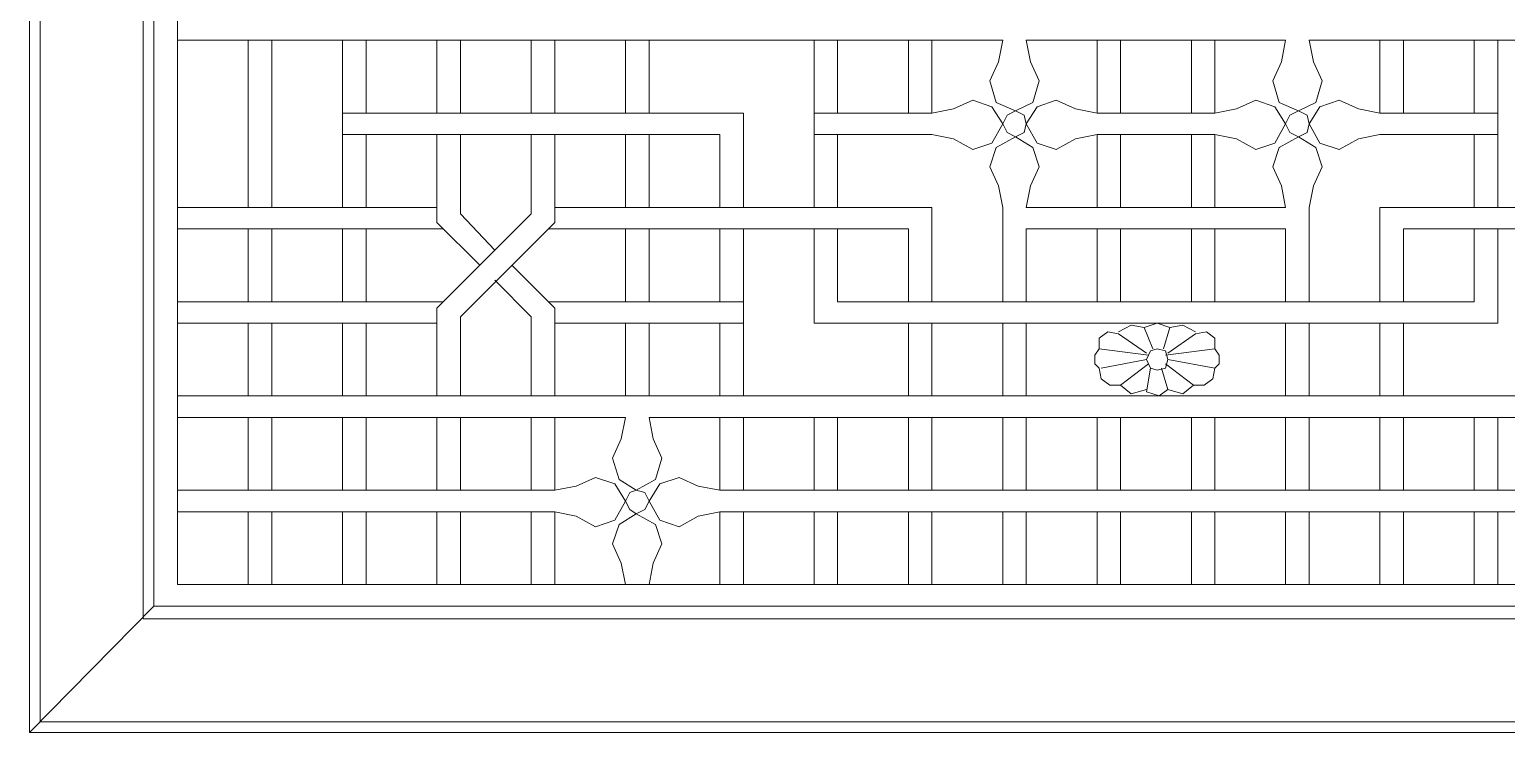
# Model space of a CAD drawing. Header units: centimetres. Extents: x -8.9 to 10.6, y -5 to 8.
# Drawn here: x -8.88 to 3.92, y -5.05 to 1.05 of the extents above; entities that cross this region are included whole.
import ezdxf

# ---------------------------------------------------------------- set-up
doc = ezdxf.new("R2010")
doc.units = ezdxf.units.CM
doc.header["$MEASUREMENT"] = 0
doc.layers.add('layer 1', color=7, linetype='Continuous')

msp = doc.modelspace()

# ---------------------------------------------------------------- linework, layer by layer
at = {"layer": 'layer 1', "color": 250, "lineweight": 0}
for points, knots in [([(-8.88393, 7.95902), (-8.88393, 7.95902), (-8.88393, -5.04727), (-8.88393, -5.04727), (-8.88393, -5.04727), (-8.88393, -5.04727), (10.64401, -5.04727), (10.64401, -5.04727), (10.64401, -5.04727), (10.64401, -5.04727), (10.64401, 7.95902), (10.64401, 7.95902), (10.64401, 7.95902), (10.64401, 7.95902), (-8.88393, 7.95902), (-8.88393, 7.95902)], [0, 0, 0, 0, 0.25, 0.25, 0.25, 0.25, 0.5, 0.5, 0.5, 0.5, 0.75, 0.75, 0.75, 0.75, 1, 1, 1, 1]), ([(-8.79105, 7.86614), (-8.79105, 7.86614), (-8.79105, -4.95439), (-8.79105, -4.95439), (-8.79105, -4.95439), (-8.79105, -4.95439), (10.55113, -4.95439), (10.55113, -4.95439), (10.55113, -4.95439), (10.55113, -4.95439), (10.55113, 7.86614), (10.55113, 7.86614), (10.55113, 7.86614), (10.55113, 7.86614), (-8.79105, 7.86614), (-8.79105, 7.86614)], [0, 0, 0, 0, 0.25, 0.25, 0.25, 0.25, 0.5, 0.5, 0.5, 0.5, 0.75, 0.75, 0.75, 0.75, 1, 1, 1, 1]), ([(-7.89926, 6.95573), (-7.89926, 6.95573), (-7.89926, -4.06236), (-7.89926, -4.06236), (-7.89926, -4.06236), (-7.89926, -4.06236), (9.65934, -4.06236), (9.65934, -4.06236), (9.65934, -4.06236), (9.65934, -4.06236), (9.65934, 6.95573), (9.65934, 6.95573), (9.65934, 6.95573), (9.65934, 6.95573), (-7.89926, 6.95573), (-7.89926, 6.95573)], [0, 0, 0, 0, 0.25, 0.25, 0.25, 0.25, 0.5, 0.5, 0.5, 0.5, 0.75, 0.75, 0.75, 0.75, 1, 1, 1, 1]), ([(-7.80638, 6.86285), (-7.80638, 6.86285), (-7.80638, -3.95109), (-7.80638, -3.95109), (-7.80638, -3.95109), (-7.80638, -3.95109), (9.56622, -3.95109), (9.56622, -3.95109), (9.56622, -3.95109), (9.56622, -3.95109), (9.56622, 6.86285), (9.56622, 6.86285), (9.56622, 6.86285), (9.56622, 6.86285), (-7.80638, 6.86285), (-7.80638, 6.86285)], [0, 0, 0, 0, 0.25, 0.25, 0.25, 0.25, 0.5, 0.5, 0.5, 0.5, 0.75, 0.75, 0.75, 0.75, 1, 1, 1, 1]), ([(-7.60199, 6.67709), (-7.60199, 6.67709), (-7.60199, -3.76509), (-7.60199, -3.76509), (-7.60199, -3.76509), (-7.60199, -3.76509), (9.36184, -3.76509), (9.36184, -3.76509), (9.36184, -3.76509), (9.36184, -3.76509), (9.36184, 6.67709), (9.36184, 6.67709), (9.36184, 6.67709), (9.36184, 6.67709), (-7.60199, 6.67709), (-7.60199, 6.67709)], [0, 0, 0, 0, 0.25, 0.25, 0.25, 0.25, 0.5, 0.5, 0.5, 0.5, 0.75, 0.75, 0.75, 0.75, 1, 1, 1, 1]), ([(-0.48558, 0.76835), (-0.48558, 0.76835), (-0.56007, 0.60122), (-0.56007, 0.60122), (-0.56007, 0.60122), (-0.56007, 0.60122), (-0.5042, 0.41546), (-0.5042, 0.41546), (-0.5042, 0.41546), (-0.5042, 0.41546), (-0.33707, 0.3412), (-0.33707, 0.3412)], [0, 0, 0, 0, 0.33333333, 0.33333333, 0.33333333, 0.33333333, 0.66666667, 0.66666667, 0.66666667, 0.66666667, 1, 1, 1, 1]), ([(-0.33707, 0.3412), (-0.33707, 0.3412), (-0.18831, 0.41546), (-0.18831, 0.41546), (-0.18831, 0.41546), (-0.18831, 0.41546), (-0.13268, 0.60122), (-0.13268, 0.60122), (-0.13268, 0.60122), (-0.13268, 0.60122), (-0.20694, 0.76835), (-0.20694, 0.76835)], [0, 0, 0, 0, 0.33333333, 0.33333333, 0.33333333, 0.33333333, 0.66666667, 0.66666667, 0.66666667, 0.66666667, 1, 1, 1, 1]), ([(1.96702, 0.76835), (1.96702, 0.76835), (1.89253, 0.60122), (1.89253, 0.60122), (1.89253, 0.60122), (1.89253, 0.60122), (1.9484, 0.41546), (1.9484, 0.41546), (1.9484, 0.41546), (1.9484, 0.41546), (2.11554, 0.3412), (2.11554, 0.3412)], [0, 0, 0, 0, 0.33333333, 0.33333333, 0.33333333, 0.33333333, 0.66666667, 0.66666667, 0.66666667, 0.66666667, 1, 1, 1, 1]), ([(2.11554, 0.3412), (2.11554, 0.3412), (2.26429, 0.41546), (2.26429, 0.41546), (2.26429, 0.41546), (2.26429, 0.41546), (2.31992, 0.60122), (2.31992, 0.60122), (2.31992, 0.60122), (2.31992, 0.60122), (2.24566, 0.76835), (2.24566, 0.76835)], [0, 0, 0, 0, 0.33333333, 0.33333333, 0.33333333, 0.33333333, 0.66666667, 0.66666667, 0.66666667, 0.66666667, 1, 1, 1, 1]), ([(-0.44857, 0.2297), (-0.44857, 0.2297), (-0.54145, 0.37821), (-0.54145, 0.37821), (-0.54145, 0.37821), (-0.54145, 0.37821), (-0.70859, 0.43408), (-0.70859, 0.43408), (-0.70859, 0.43408), (-0.70859, 0.43408), (-0.87596, 0.35958), (-0.87596, 0.35958)], [0, 0, 0, 0, 0.33333333, 0.33333333, 0.33333333, 0.33333333, 0.66666667, 0.66666667, 0.66666667, 0.66666667, 1, 1, 1, 1]), ([(0.1832, 0.35958), (0.1832, 0.35958), (0.01607, 0.43408), (0.01607, 0.43408), (0.01607, 0.43408), (0.01607, 0.43408), (-0.15131, 0.37821), (-0.15131, 0.37821), (-0.15131, 0.37821), (-0.15131, 0.37821), (-0.24419, 0.2297), (-0.24419, 0.2297)], [0, 0, 0, 0, 0.33333333, 0.33333333, 0.33333333, 0.33333333, 0.66666667, 0.66666667, 0.66666667, 0.66666667, 1, 1, 1, 1]), ([(1.57664, 0.09957), (1.57664, 0.09957), (1.74402, 0.00669), (1.74402, 0.00669), (1.74402, 0.00669), (1.74402, 0.00669), (1.91115, 0.06232), (1.91115, 0.06232), (1.91115, 0.06232), (1.91115, 0.06232), (2.00403, 0.2297), (2.00403, 0.2297), (2.00403, 0.2297), (2.00403, 0.2297), (1.91115, 0.37821), (1.91115, 0.37821), (1.91115, 0.37821), (1.91115, 0.37821), (1.74402, 0.43408), (1.74402, 0.43408), (1.74402, 0.43408), (1.74402, 0.43408), (1.57664, 0.35958), (1.57664, 0.35958)], [0, 0, 0, 0, 0.16666667, 0.16666667, 0.16666667, 0.16666667, 0.33333333, 0.33333333, 0.33333333, 0.33333333, 0.5, 0.5, 0.5, 0.5, 0.66666667, 0.66666667, 0.66666667, 0.66666667, 0.83333333, 0.83333333, 0.83333333, 0.83333333, 1, 1, 1, 1]), ([(2.82157, 0.32258), (2.82157, 0.32258), (2.63581, 0.35958), (2.63581, 0.35958), (2.63581, 0.35958), (2.63581, 0.35958), (2.46867, 0.43408), (2.46867, 0.43408), (2.46867, 0.43408), (2.46867, 0.43408), (2.3013, 0.37821), (2.3013, 0.37821), (2.3013, 0.37821), (2.3013, 0.37821), (2.20842, 0.2297), (2.20842, 0.2297)], [0, 0, 0, 0, 0.25, 0.25, 0.25, 0.25, 0.5, 0.5, 0.5, 0.5, 0.75, 0.75, 0.75, 0.75, 1, 1, 1, 1]), ([(-0.24419, 0.2297), (-0.24419, 0.2297), (-0.26281, 0.30395), (-0.26281, 0.30395), (-0.26281, 0.30395), (-0.26281, 0.30395), (-0.33707, 0.3412), (-0.33707, 0.3412), (-0.33707, 0.3412), (-0.33707, 0.3412), (-0.41132, 0.30395), (-0.41132, 0.30395), (-0.41132, 0.30395), (-0.41132, 0.30395), (-0.44857, 0.2297), (-0.44857, 0.2297), (-0.44857, 0.2297), (-0.44857, 0.2297), (-0.41132, 0.1552), (-0.41132, 0.1552), (-0.41132, 0.1552), (-0.41132, 0.1552), (-0.33707, 0.11819), (-0.33707, 0.11819), (-0.33707, 0.11819), (-0.33707, 0.11819), (-0.26281, 0.1552), (-0.26281, 0.1552), (-0.26281, 0.1552), (-0.26281, 0.1552), (-0.24419, 0.2297), (-0.24419, 0.2297)], [0, 0, 0, 0, 0.125, 0.125, 0.125, 0.125, 0.25, 0.25, 0.25, 0.25, 0.375, 0.375, 0.375, 0.375, 0.5, 0.5, 0.5, 0.5, 0.625, 0.625, 0.625, 0.625, 0.75, 0.75, 0.75, 0.75, 0.875, 0.875, 0.875, 0.875, 1, 1, 1, 1]), ([(2.20842, 0.2297), (2.20842, 0.2297), (2.18979, 0.30395), (2.18979, 0.30395), (2.18979, 0.30395), (2.18979, 0.30395), (2.11554, 0.3412), (2.11554, 0.3412), (2.11554, 0.3412), (2.11554, 0.3412), (2.04128, 0.30395), (2.04128, 0.30395), (2.04128, 0.30395), (2.04128, 0.30395), (2.00403, 0.2297), (2.00403, 0.2297), (2.00403, 0.2297), (2.00403, 0.2297), (2.04128, 0.1552), (2.04128, 0.1552), (2.04128, 0.1552), (2.04128, 0.1552), (2.11554, 0.11819), (2.11554, 0.11819), (2.11554, 0.11819), (2.11554, 0.11819), (2.18979, 0.1552), (2.18979, 0.1552), (2.18979, 0.1552), (2.18979, 0.1552), (2.20842, 0.2297), (2.20842, 0.2297)], [0, 0, 0, 0, 0.125, 0.125, 0.125, 0.125, 0.25, 0.25, 0.25, 0.25, 0.375, 0.375, 0.375, 0.375, 0.5, 0.5, 0.5, 0.5, 0.625, 0.625, 0.625, 0.625, 0.75, 0.75, 0.75, 0.75, 0.875, 0.875, 0.875, 0.875, 1, 1, 1, 1]), ([(-0.87596, 0.09957), (-0.87596, 0.09957), (-0.70859, 0.00669), (-0.70859, 0.00669), (-0.70859, 0.00669), (-0.70859, 0.00669), (-0.54145, 0.06232), (-0.54145, 0.06232), (-0.54145, 0.06232), (-0.54145, 0.06232), (-0.44857, 0.2297), (-0.44857, 0.2297)], [0, 0, 0, 0, 0.33333333, 0.33333333, 0.33333333, 0.33333333, 0.66666667, 0.66666667, 0.66666667, 0.66666667, 1, 1, 1, 1]), ([(-0.24419, 0.2297), (-0.24419, 0.2297), (-0.15131, 0.06232), (-0.15131, 0.06232), (-0.15131, 0.06232), (-0.15131, 0.06232), (0.01607, 0.00669), (0.01607, 0.00669), (0.01607, 0.00669), (0.01607, 0.00669), (0.1832, 0.09957), (0.1832, 0.09957)], [0, 0, 0, 0, 0.33333333, 0.33333333, 0.33333333, 0.33333333, 0.66666667, 0.66666667, 0.66666667, 0.66666667, 1, 1, 1, 1]), ([(2.20842, 0.2297), (2.20842, 0.2297), (2.3013, 0.06232), (2.3013, 0.06232), (2.3013, 0.06232), (2.3013, 0.06232), (2.46867, 0.00669), (2.46867, 0.00669), (2.46867, 0.00669), (2.46867, 0.00669), (2.63581, 0.09957), (2.63581, 0.09957)], [0, 0, 0, 0, 0.33333333, 0.33333333, 0.33333333, 0.33333333, 0.66666667, 0.66666667, 0.66666667, 0.66666667, 1, 1, 1, 1]), ([(-0.33707, 0.11819), (-0.33707, 0.11819), (-0.5042, 0.02531), (-0.5042, 0.02531), (-0.5042, 0.02531), (-0.5042, 0.02531), (-0.56007, -0.14206), (-0.56007, -0.14206), (-0.56007, -0.14206), (-0.56007, -0.14206), (-0.48558, -0.3092), (-0.48558, -0.3092)], [0, 0, 0, 0, 0.33333333, 0.33333333, 0.33333333, 0.33333333, 0.66666667, 0.66666667, 0.66666667, 0.66666667, 1, 1, 1, 1]), ([(-0.20694, -0.3092), (-0.20694, -0.3092), (-0.13268, -0.14206), (-0.13268, -0.14206), (-0.13268, -0.14206), (-0.13268, -0.14206), (-0.18831, 0.02531), (-0.18831, 0.02531), (-0.18831, 0.02531), (-0.18831, 0.02531), (-0.33707, 0.11819), (-0.33707, 0.11819)], [0, 0, 0, 0, 0.33333333, 0.33333333, 0.33333333, 0.33333333, 0.66666667, 0.66666667, 0.66666667, 0.66666667, 1, 1, 1, 1]), ([(2.11554, 0.11819), (2.11554, 0.11819), (1.9484, 0.02531), (1.9484, 0.02531), (1.9484, 0.02531), (1.9484, 0.02531), (1.89253, -0.14206), (1.89253, -0.14206), (1.89253, -0.14206), (1.89253, -0.14206), (1.96702, -0.3092), (1.96702, -0.3092)], [0, 0, 0, 0, 0.33333333, 0.33333333, 0.33333333, 0.33333333, 0.66666667, 0.66666667, 0.66666667, 0.66666667, 1, 1, 1, 1]), ([(2.24566, -0.3092), (2.24566, -0.3092), (2.31992, -0.14206), (2.31992, -0.14206), (2.31992, -0.14206), (2.31992, -0.14206), (2.26429, 0.02531), (2.26429, 0.02531), (2.26429, 0.02531), (2.26429, 0.02531), (2.11554, 0.11819), (2.11554, 0.11819)], [0, 0, 0, 0, 0.33333333, 0.33333333, 0.33333333, 0.33333333, 0.66666667, 0.66666667, 0.66666667, 0.66666667, 1, 1, 1, 1]), ([(0.77773, -1.5355), (0.77773, -1.5355), (0.66623, -1.51688), (0.66623, -1.51688), (0.66623, -1.51688), (0.66623, -1.51688), (0.55472, -1.57275), (0.55472, -1.57275)], [0, 0, 0, 0, 0.5, 0.5, 0.5, 0.5, 1, 1, 1, 1]), ([(1.00074, -1.5355), (1.00074, -1.5355), (0.88924, -1.49825), (0.88924, -1.49825), (0.88924, -1.49825), (0.88924, -1.49825), (0.77773, -1.5355), (0.77773, -1.5355)], [0, 0, 0, 0, 0.5, 0.5, 0.5, 0.5, 1, 1, 1, 1]), ([(1.22375, -1.57275), (1.22375, -1.57275), (1.11224, -1.51688), (1.11224, -1.51688), (1.11224, -1.51688), (1.11224, -1.51688), (1.00074, -1.5355), (1.00074, -1.5355)], [0, 0, 0, 0, 0.5, 0.5, 0.5, 0.5, 1, 1, 1, 1]), ([(0.55472, -1.59137), (0.55472, -1.59137), (0.46184, -1.57275), (0.46184, -1.57275), (0.46184, -1.57275), (0.46184, -1.57275), (0.38759, -1.62838), (0.38759, -1.62838), (0.38759, -1.62838), (0.38759, -1.62838), (0.38759, -1.72126), (0.38759, -1.72126)], [0, 0, 0, 0, 0.33333333, 0.33333333, 0.33333333, 0.33333333, 0.66666667, 0.66666667, 0.66666667, 0.66666667, 1, 1, 1, 1]), ([(1.39088, -1.72126), (1.39088, -1.72126), (1.39088, -1.62838), (1.39088, -1.62838), (1.39088, -1.62838), (1.39088, -1.62838), (1.31663, -1.57275), (1.31663, -1.57275), (1.31663, -1.57275), (1.31663, -1.57275), (1.22375, -1.59137), (1.22375, -1.59137)], [0, 0, 0, 0, 0.33333333, 0.33333333, 0.33333333, 0.33333333, 0.66666667, 0.66666667, 0.66666667, 0.66666667, 1, 1, 1, 1]), ([(0.38759, -1.72126), (0.38759, -1.72126), (0.35034, -1.77713), (0.35034, -1.77713), (0.35034, -1.77713), (0.35034, -1.77713), (0.35034, -1.85139), (0.35034, -1.85139), (0.35034, -1.85139), (0.35034, -1.85139), (0.38759, -1.88863), (0.38759, -1.88863)], [0, 0, 0, 0, 0.33333333, 0.33333333, 0.33333333, 0.33333333, 0.66666667, 0.66666667, 0.66666667, 0.66666667, 1, 1, 1, 1]), ([(0.98212, -1.81414), (0.98212, -1.81414), (0.96349, -1.73988), (0.96349, -1.73988), (0.96349, -1.73988), (0.96349, -1.73988), (0.88924, -1.72126), (0.88924, -1.72126), (0.88924, -1.72126), (0.88924, -1.72126), (0.8336, -1.73988), (0.8336, -1.73988), (0.8336, -1.73988), (0.8336, -1.73988), (0.79636, -1.81414), (0.79636, -1.81414), (0.79636, -1.81414), (0.79636, -1.81414), (0.8336, -1.88863), (0.8336, -1.88863), (0.8336, -1.88863), (0.8336, -1.88863), (0.88924, -1.90702), (0.88924, -1.90702), (0.88924, -1.90702), (0.88924, -1.90702), (0.96349, -1.88863), (0.96349, -1.88863), (0.96349, -1.88863), (0.96349, -1.88863), (0.98212, -1.81414), (0.98212, -1.81414)], [0, 0, 0, 0, 0.125, 0.125, 0.125, 0.125, 0.25, 0.25, 0.25, 0.25, 0.375, 0.375, 0.375, 0.375, 0.5, 0.5, 0.5, 0.5, 0.625, 0.625, 0.625, 0.625, 0.75, 0.75, 0.75, 0.75, 0.875, 0.875, 0.875, 0.875, 1, 1, 1, 1]), ([(1.39088, -1.88863), (1.39088, -1.88863), (1.42813, -1.85139), (1.42813, -1.85139), (1.42813, -1.85139), (1.42813, -1.85139), (1.42813, -1.77713), (1.42813, -1.77713), (1.42813, -1.77713), (1.42813, -1.77713), (1.39088, -1.72126), (1.39088, -1.72126)], [0, 0, 0, 0, 0.33333333, 0.33333333, 0.33333333, 0.33333333, 0.66666667, 0.66666667, 0.66666667, 0.66666667, 1, 1, 1, 1]), ([(0.38759, -1.88863), (0.38759, -1.88863), (0.40621, -1.98151), (0.40621, -1.98151), (0.40621, -1.98151), (0.40621, -1.98151), (0.48047, -2.03715), (0.48047, -2.03715), (0.48047, -2.03715), (0.48047, -2.03715), (0.57335, -2.03715), (0.57335, -2.03715)], [0, 0, 0, 0, 0.33333333, 0.33333333, 0.33333333, 0.33333333, 0.66666667, 0.66666667, 0.66666667, 0.66666667, 1, 1, 1, 1]), ([(1.20512, -2.03715), (1.20512, -2.03715), (1.298, -2.03715), (1.298, -2.03715), (1.298, -2.03715), (1.298, -2.03715), (1.37226, -1.98151), (1.37226, -1.98151), (1.37226, -1.98151), (1.37226, -1.98151), (1.39088, -1.88863), (1.39088, -1.88863)], [0, 0, 0, 0, 0.33333333, 0.33333333, 0.33333333, 0.33333333, 0.66666667, 0.66666667, 0.66666667, 0.66666667, 1, 1, 1, 1]), ([(0.57335, -2.03715), (0.57335, -2.03715), (0.66623, -2.1114), (0.66623, -2.1114), (0.66623, -2.1114), (0.66623, -2.1114), (0.79636, -2.07439), (0.79636, -2.07439)], [0, 0, 0, 0, 0.5, 0.5, 0.5, 0.5, 1, 1, 1, 1]), ([(0.98212, -2.07439), (0.98212, -2.07439), (1.11224, -2.1114), (1.11224, -2.1114), (1.11224, -2.1114), (1.11224, -2.1114), (1.20512, -2.03715), (1.20512, -2.03715)], [0, 0, 0, 0, 0.5, 0.5, 0.5, 0.5, 1, 1, 1, 1]), ([(0.79636, -2.09302), (0.79636, -2.09302), (0.90786, -2.13003), (0.90786, -2.13003), (0.90786, -2.13003), (0.90786, -2.13003), (0.98212, -2.07439), (0.98212, -2.07439)], [0, 0, 0, 0, 0.5, 0.5, 0.5, 0.5, 1, 1, 1, 1]), ([(-3.75571, -2.50178), (-3.75571, -2.50178), (-3.83021, -2.66892), (-3.83021, -2.66892), (-3.83021, -2.66892), (-3.83021, -2.66892), (-3.77434, -2.85468), (-3.77434, -2.85468), (-3.77434, -2.85468), (-3.77434, -2.85468), (-3.62583, -2.94756), (-3.62583, -2.94756)], [0, 0, 0, 0, 0.33333333, 0.33333333, 0.33333333, 0.33333333, 0.66666667, 0.66666667, 0.66666667, 0.66666667, 1, 1, 1, 1]), ([(-3.62583, -2.94756), (-3.62583, -2.94756), (-3.45845, -2.85468), (-3.45845, -2.85468), (-3.45845, -2.85468), (-3.45845, -2.85468), (-3.40282, -2.66892), (-3.40282, -2.66892), (-3.40282, -2.66892), (-3.40282, -2.66892), (-3.47708, -2.50178), (-3.47708, -2.50178)], [0, 0, 0, 0, 0.33333333, 0.33333333, 0.33333333, 0.33333333, 0.66666667, 0.66666667, 0.66666667, 0.66666667, 1, 1, 1, 1]), ([(-3.71871, -3.04044), (-3.71871, -3.04044), (-3.81159, -2.89193), (-3.81159, -2.89193), (-3.81159, -2.89193), (-3.81159, -2.89193), (-3.97872, -2.83606), (-3.97872, -2.83606), (-3.97872, -2.83606), (-3.97872, -2.83606), (-4.1461, -2.91055), (-4.1461, -2.91055)], [0, 0, 0, 0, 0.33333333, 0.33333333, 0.33333333, 0.33333333, 0.66666667, 0.66666667, 0.66666667, 0.66666667, 1, 1, 1, 1]), ([(-2.90117, -2.94756), (-2.90117, -2.94756), (-3.08693, -2.91055), (-3.08693, -2.91055), (-3.08693, -2.91055), (-3.08693, -2.91055), (-3.25407, -2.83606), (-3.25407, -2.83606), (-3.25407, -2.83606), (-3.25407, -2.83606), (-3.42144, -2.89193), (-3.42144, -2.89193), (-3.42144, -2.89193), (-3.42144, -2.89193), (-3.51432, -3.04044), (-3.51432, -3.04044)], [0, 0, 0, 0, 0.25, 0.25, 0.25, 0.25, 0.5, 0.5, 0.5, 0.5, 0.75, 0.75, 0.75, 0.75, 1, 1, 1, 1]), ([(-4.33186, -3.13332), (-4.33186, -3.13332), (-4.1461, -3.17057), (-4.1461, -3.17057), (-4.1461, -3.17057), (-4.1461, -3.17057), (-3.97872, -3.26345), (-3.97872, -3.26345), (-3.97872, -3.26345), (-3.97872, -3.26345), (-3.81159, -3.20782), (-3.81159, -3.20782), (-3.81159, -3.20782), (-3.81159, -3.20782), (-3.71871, -3.04044), (-3.71871, -3.04044)], [0, 0, 0, 0, 0.25, 0.25, 0.25, 0.25, 0.5, 0.5, 0.5, 0.5, 0.75, 0.75, 0.75, 0.75, 1, 1, 1, 1]), ([(-3.51432, -3.04044), (-3.51432, -3.04044), (-3.55133, -2.96618), (-3.55133, -2.96618), (-3.55133, -2.96618), (-3.55133, -2.96618), (-3.62583, -2.94756), (-3.62583, -2.94756), (-3.62583, -2.94756), (-3.62583, -2.94756), (-3.68146, -2.96618), (-3.68146, -2.96618), (-3.68146, -2.96618), (-3.68146, -2.96618), (-3.71871, -3.04044), (-3.71871, -3.04044), (-3.71871, -3.04044), (-3.71871, -3.04044), (-3.68146, -3.11494), (-3.68146, -3.11494), (-3.68146, -3.11494), (-3.68146, -3.11494), (-3.62583, -3.15194), (-3.62583, -3.15194), (-3.62583, -3.15194), (-3.62583, -3.15194), (-3.55133, -3.11494), (-3.55133, -3.11494), (-3.55133, -3.11494), (-3.55133, -3.11494), (-3.51432, -3.04044), (-3.51432, -3.04044)], [0, 0, 0, 0, 0.125, 0.125, 0.125, 0.125, 0.25, 0.25, 0.25, 0.25, 0.375, 0.375, 0.375, 0.375, 0.5, 0.5, 0.5, 0.5, 0.625, 0.625, 0.625, 0.625, 0.75, 0.75, 0.75, 0.75, 0.875, 0.875, 0.875, 0.875, 1, 1, 1, 1]), ([(-3.51432, -3.04044), (-3.51432, -3.04044), (-3.42144, -3.20782), (-3.42144, -3.20782), (-3.42144, -3.20782), (-3.42144, -3.20782), (-3.25407, -3.26345), (-3.25407, -3.26345), (-3.25407, -3.26345), (-3.25407, -3.26345), (-3.08693, -3.17057), (-3.08693, -3.17057)], [0, 0, 0, 0, 0.33333333, 0.33333333, 0.33333333, 0.33333333, 0.66666667, 0.66666667, 0.66666667, 0.66666667, 1, 1, 1, 1]), ([(-3.62583, -3.15194), (-3.62583, -3.15194), (-3.77434, -3.24482), (-3.77434, -3.24482), (-3.77434, -3.24482), (-3.77434, -3.24482), (-3.83021, -3.4122), (-3.83021, -3.4122), (-3.83021, -3.4122), (-3.83021, -3.4122), (-3.75571, -3.57933), (-3.75571, -3.57933)], [0, 0, 0, 0, 0.33333333, 0.33333333, 0.33333333, 0.33333333, 0.66666667, 0.66666667, 0.66666667, 0.66666667, 1, 1, 1, 1]), ([(-3.51432, -3.76509), (-3.51432, -3.76509), (-3.47708, -3.57933), (-3.47708, -3.57933), (-3.47708, -3.57933), (-3.47708, -3.57933), (-3.40282, -3.4122), (-3.40282, -3.4122), (-3.40282, -3.4122), (-3.40282, -3.4122), (-3.45845, -3.24482), (-3.45845, -3.24482), (-3.45845, -3.24482), (-3.45845, -3.24482), (-3.62583, -3.15194), (-3.62583, -3.15194)], [0, 0, 0, 0, 0.25, 0.25, 0.25, 0.25, 0.5, 0.5, 0.5, 0.5, 0.75, 0.75, 0.75, 0.75, 1, 1, 1, 1])]:
    msp.add_open_spline(points, degree=3, knots=knots, dxfattribs=at)
for points in [[(-0.44857, 0.95435), (-0.44857, 0.95435), (-7.60199, 0.95435), (-7.60199, 0.95435)], [(-6.98884, 0.95435), (-6.98884, 0.95435), (-6.98884, -0.49496), (-6.98884, -0.49496)], [(-6.78446, 0.95435), (-6.78446, 0.95435), (-6.78446, -0.49496), (-6.78446, -0.49496)], [(-6.17131, 0.95435), (-6.17131, 0.95435), (-6.17131, -0.49496), (-6.17131, -0.49496)], [(-5.96693, 0.95435), (-5.96693, 0.95435), (-5.96693, 0.32258), (-5.96693, 0.32258)], [(-5.35377, 0.95435), (-5.35377, 0.95435), (-5.35377, 0.32258), (-5.35377, 0.32258)], [(-5.14939, 0.95435), (-5.14939, 0.95435), (-5.14939, 0.32258), (-5.14939, 0.32258)], [(-4.53624, 0.95435), (-4.53624, 0.95435), (-4.53624, 0.32258), (-4.53624, 0.32258)], [(-4.33186, 0.95435), (-4.33186, 0.95435), (-4.33186, 0.32258), (-4.33186, 0.32258)], [(-3.71871, 0.95435), (-3.71871, 0.95435), (-3.71871, 0.32258), (-3.71871, 0.32258)], [(-3.51432, 0.95435), (-3.51432, 0.95435), (-3.51432, 0.32258), (-3.51432, 0.32258)], [(-2.08364, -0.49496), (-2.08364, -0.49496), (-2.08364, 0.95435), (-2.08364, 0.95435)], [(-1.87925, 0.32258), (-1.87925, 0.32258), (-1.87925, 0.95435), (-1.87925, 0.95435)], [(-1.2661, 0.32258), (-1.2661, 0.32258), (-1.2661, 0.95435), (-1.2661, 0.95435)], [(-1.06172, 0.32258), (-1.06172, 0.32258), (-1.06172, 0.95435), (-1.06172, 0.95435)], [(-0.48558, 0.76835), (-0.48558, 0.76835), (-0.44857, 0.95435), (-0.44857, 0.95435)], [(2.00403, 0.95435), (2.00403, 0.95435), (-0.24419, 0.95435), (-0.24419, 0.95435)], [(-0.24419, 0.95435), (-0.24419, 0.95435), (-0.20694, 0.76835), (-0.20694, 0.76835)], [(0.36896, 0.32258), (0.36896, 0.32258), (0.36896, 0.95435), (0.36896, 0.95435)], [(0.57335, 0.32258), (0.57335, 0.32258), (0.57335, 0.95435), (0.57335, 0.95435)], [(1.1865, 0.32258), (1.1865, 0.32258), (1.1865, 0.95435), (1.1865, 0.95435)], [(1.39088, 0.32258), (1.39088, 0.32258), (1.39088, 0.95435), (1.39088, 0.95435)], [(1.96702, 0.76835), (1.96702, 0.76835), (2.00403, 0.95435), (2.00403, 0.95435)], [(2.20842, 0.95435), (2.20842, 0.95435), (2.24566, 0.76835), (2.24566, 0.76835)], [(9.36184, 0.95435), (9.36184, 0.95435), (2.20842, 0.95435), (2.20842, 0.95435)], [(2.82157, 0.32258), (2.82157, 0.32258), (2.82157, 0.95435), (2.82157, 0.95435)], [(3.02595, 0.32258), (3.02595, 0.32258), (3.02595, 0.95435), (3.02595, 0.95435)], [(3.6391, 0.32258), (3.6391, 0.32258), (3.6391, 0.95435), (3.6391, 0.95435)], [(3.84348, -0.49496), (3.84348, -0.49496), (3.84348, 0.95435), (3.84348, 0.95435)], [(-2.69679, 0.32258), (-2.69679, 0.32258), (-6.17131, 0.32258), (-6.17131, 0.32258)], [(-2.69679, 0.32258), (-2.69679, 0.32258), (-2.69679, -0.49496), (-2.69679, -0.49496)], [(-1.06172, 0.32258), (-1.06172, 0.32258), (-2.08364, 0.32258), (-2.08364, 0.32258)], [(-1.06172, 0.32258), (-1.06172, 0.32258), (-0.87596, 0.35958), (-0.87596, 0.35958)], [(0.1832, 0.35958), (0.1832, 0.35958), (0.36896, 0.32258), (0.36896, 0.32258)], [(1.39088, 0.32258), (1.39088, 0.32258), (0.36896, 0.32258), (0.36896, 0.32258)], [(1.39088, 0.32258), (1.39088, 0.32258), (1.57664, 0.35958), (1.57664, 0.35958)], [(2.82157, 0.32258), (2.82157, 0.32258), (3.84348, 0.32258), (3.84348, 0.32258)], [(-2.90117, 0.13682), (-2.90117, 0.13682), (-6.17131, 0.13682), (-6.17131, 0.13682)], [(-5.96693, 0.13682), (-5.96693, 0.13682), (-5.96693, -0.49496), (-5.96693, -0.49496)], [(-5.35377, 0.13682), (-5.35377, 0.13682), (-5.35377, -0.62509), (-5.35377, -0.62509)], [(-5.14939, 0.13682), (-5.14939, 0.13682), (-5.14939, -0.55083), (-5.14939, -0.55083)], [(-4.53624, 0.13682), (-4.53624, 0.13682), (-4.53624, -0.55083), (-4.53624, -0.55083)], [(-4.33186, 0.13682), (-4.33186, 0.13682), (-4.33186, -0.62509), (-4.33186, -0.62509)], [(-3.71871, 0.13682), (-3.71871, 0.13682), (-3.71871, -0.49496), (-3.71871, -0.49496)], [(-3.51432, 0.13682), (-3.51432, 0.13682), (-3.51432, -0.49496), (-3.51432, -0.49496)], [(-2.90117, 0.13682), (-2.90117, 0.13682), (-2.90117, -0.49496), (-2.90117, -0.49496)], [(-1.06172, 0.13682), (-1.06172, 0.13682), (-2.08364, 0.13682), (-2.08364, 0.13682)], [(-1.87925, -0.49496), (-1.87925, -0.49496), (-1.87925, 0.13682), (-1.87925, 0.13682)], [(-0.87596, 0.09957), (-0.87596, 0.09957), (-1.06172, 0.13682), (-1.06172, 0.13682)], [(0.36896, 0.13682), (0.36896, 0.13682), (0.1832, 0.09957), (0.1832, 0.09957)], [(0.36896, -0.49496), (0.36896, -0.49496), (0.36896, 0.13682), (0.36896, 0.13682)], [(1.39088, 0.13682), (1.39088, 0.13682), (0.36896, 0.13682), (0.36896, 0.13682)], [(0.57335, -0.49496), (0.57335, -0.49496), (0.57335, 0.13682), (0.57335, 0.13682)], [(1.1865, -0.49496), (1.1865, -0.49496), (1.1865, 0.13682), (1.1865, 0.13682)], [(1.57664, 0.09957), (1.57664, 0.09957), (1.39088, 0.13682), (1.39088, 0.13682)], [(1.39088, -0.49496), (1.39088, -0.49496), (1.39088, 0.13682), (1.39088, 0.13682)], [(2.82157, 0.13682), (2.82157, 0.13682), (2.63581, 0.09957), (2.63581, 0.09957)], [(2.82157, 0.13682), (2.82157, 0.13682), (3.84348, 0.13682), (3.84348, 0.13682)], [(3.6391, -0.49496), (3.6391, -0.49496), (3.6391, 0.13682), (3.6391, 0.13682)], [(-0.44857, -0.49496), (-0.44857, -0.49496), (-0.48558, -0.3092), (-0.48558, -0.3092)], [(-0.20694, -0.3092), (-0.20694, -0.3092), (-0.24419, -0.49496), (-0.24419, -0.49496)], [(2.00403, -0.49496), (2.00403, -0.49496), (1.96702, -0.3092), (1.96702, -0.3092)], [(2.24566, -0.3092), (2.24566, -0.3092), (2.20842, -0.49496), (2.20842, -0.49496)], [(-5.35377, -0.49496), (-5.35377, -0.49496), (-7.60199, -0.49496), (-7.60199, -0.49496)], [(-1.06172, -0.49496), (-1.06172, -0.49496), (-4.33186, -0.49496), (-4.33186, -0.49496)], [(-1.06172, -1.31249), (-1.06172, -1.31249), (-1.06172, -0.49496), (-1.06172, -0.49496)], [(-0.44857, -1.31249), (-0.44857, -1.31249), (-0.44857, -0.49496), (-0.44857, -0.49496)], [(2.00403, -0.49496), (2.00403, -0.49496), (-0.24419, -0.49496), (-0.24419, -0.49496)], [(2.00403, -0.49496), (2.00403, -0.49496), (-0.24419, -0.49496), (-0.24419, -0.49496)], [(2.20842, -1.31249), (2.20842, -1.31249), (2.20842, -0.49496), (2.20842, -0.49496)], [(6.0917, -0.49496), (6.0917, -0.49496), (2.82157, -0.49496), (2.82157, -0.49496)], [(2.82157, -1.31249), (2.82157, -1.31249), (2.82157, -0.49496), (2.82157, -0.49496)], [(-5.35377, -1.36836), (-5.35377, -1.36836), (-4.53624, -0.55083), (-4.53624, -0.55083)], [(-5.35377, -0.62509), (-5.35377, -0.62509), (-4.98225, -0.9966), (-4.98225, -0.9966)], [(-5.14939, -0.55083), (-5.14939, -0.55083), (-4.85213, -0.86672), (-4.85213, -0.86672)], [(-5.14939, -1.44262), (-5.14939, -1.44262), (-4.33186, -0.62509), (-4.33186, -0.62509)], [(-5.2979, -0.68072), (-5.2979, -0.68072), (-7.60199, -0.68072), (-7.60199, -0.68072)], [(-6.98884, -0.68072), (-6.98884, -0.68072), (-6.98884, -1.31249), (-6.98884, -1.31249)], [(-6.78446, -0.68072), (-6.78446, -0.68072), (-6.78446, -1.31249), (-6.78446, -1.31249)], [(-6.17131, -0.68072), (-6.17131, -0.68072), (-6.17131, -1.31249), (-6.17131, -1.31249)], [(-5.96693, -0.68072), (-5.96693, -0.68072), (-5.96693, -1.31249), (-5.96693, -1.31249)], [(-1.2661, -0.68072), (-1.2661, -0.68072), (-4.38749, -0.68072), (-4.38749, -0.68072)], [(-3.71871, -0.68072), (-3.71871, -0.68072), (-3.71871, -1.31249), (-3.71871, -1.31249)], [(-3.51432, -0.68072), (-3.51432, -0.68072), (-3.51432, -1.31249), (-3.51432, -1.31249)], [(-2.90117, -0.68072), (-2.90117, -0.68072), (-2.90117, -1.31249), (-2.90117, -1.31249)], [(-2.69679, -0.68072), (-2.69679, -0.68072), (-2.69679, -2.13003), (-2.69679, -2.13003)], [(-2.08364, -1.49825), (-2.08364, -1.49825), (-2.08364, -0.68072), (-2.08364, -0.68072)], [(-1.87925, -1.31249), (-1.87925, -1.31249), (-1.87925, -0.68072), (-1.87925, -0.68072)], [(-1.2661, -1.31249), (-1.2661, -1.31249), (-1.2661, -0.68072), (-1.2661, -0.68072)], [(2.00403, -0.68072), (2.00403, -0.68072), (-0.24419, -0.68072), (-0.24419, -0.68072)], [(2.00403, -0.68072), (2.00403, -0.68072), (-0.24419, -0.68072), (-0.24419, -0.68072)], [(-0.24419, -1.31249), (-0.24419, -1.31249), (-0.24419, -0.68072), (-0.24419, -0.68072)], [(0.36896, -1.31249), (0.36896, -1.31249), (0.36896, -0.68072), (0.36896, -0.68072)], [(0.57335, -1.31249), (0.57335, -1.31249), (0.57335, -0.68072), (0.57335, -0.68072)], [(1.1865, -1.31249), (1.1865, -1.31249), (1.1865, -0.68072), (1.1865, -0.68072)], [(1.39088, -1.31249), (1.39088, -1.31249), (1.39088, -0.68072), (1.39088, -0.68072)], [(2.00403, -1.31249), (2.00403, -1.31249), (2.00403, -0.68072), (2.00403, -0.68072)], [(6.14757, -0.68072), (6.14757, -0.68072), (3.02595, -0.68072), (3.02595, -0.68072)], [(3.02595, -1.31249), (3.02595, -1.31249), (3.02595, -0.68072), (3.02595, -0.68072)], [(3.6391, -1.31249), (3.6391, -1.31249), (3.6391, -0.68072), (3.6391, -0.68072)], [(3.84348, -1.49825), (3.84348, -1.49825), (3.84348, -0.68072), (3.84348, -0.68072)], [(-4.70338, -0.9966), (-4.70338, -0.9966), (-4.33186, -1.36836), (-4.33186, -1.36836)], [(-4.85213, -1.12673), (-4.85213, -1.12673), (-4.53624, -1.44262), (-4.53624, -1.44262)], [(-5.2979, -1.31249), (-5.2979, -1.31249), (-7.60199, -1.31249), (-7.60199, -1.31249)], [(-5.35377, -1.36836), (-5.35377, -1.36836), (-5.35377, -2.13003), (-5.35377, -2.13003)], [(-2.69679, -1.31249), (-2.69679, -1.31249), (-4.38749, -1.31249), (-4.38749, -1.31249)], [(-4.33186, -1.36836), (-4.33186, -1.36836), (-4.33186, -2.13003), (-4.33186, -2.13003)], [(3.6391, -1.31249), (3.6391, -1.31249), (-1.87925, -1.31249), (-1.87925, -1.31249)], [(-5.35377, -1.49825), (-5.35377, -1.49825), (-7.60199, -1.49825), (-7.60199, -1.49825)], [(-6.98884, -1.49825), (-6.98884, -1.49825), (-6.98884, -2.13003), (-6.98884, -2.13003)], [(-6.78446, -1.49825), (-6.78446, -1.49825), (-6.78446, -2.13003), (-6.78446, -2.13003)], [(-6.17131, -1.49825), (-6.17131, -1.49825), (-6.17131, -2.13003), (-6.17131, -2.13003)], [(-5.96693, -1.49825), (-5.96693, -1.49825), (-5.96693, -2.13003), (-5.96693, -2.13003)], [(-5.14939, -1.44262), (-5.14939, -1.44262), (-5.14939, -2.13003), (-5.14939, -2.13003)], [(-4.53624, -1.44262), (-4.53624, -1.44262), (-4.53624, -2.13003), (-4.53624, -2.13003)], [(-2.69679, -1.49825), (-2.69679, -1.49825), (-4.33186, -1.49825), (-4.33186, -1.49825)], [(-3.71871, -1.49825), (-3.71871, -1.49825), (-3.71871, -2.13003), (-3.71871, -2.13003)], [(-3.51432, -1.49825), (-3.51432, -1.49825), (-3.51432, -2.13003), (-3.51432, -2.13003)], [(-2.90117, -1.49825), (-2.90117, -1.49825), (-2.90117, -2.13003), (-2.90117, -2.13003)], [(3.84348, -1.49825), (3.84348, -1.49825), (-2.08364, -1.49825), (-2.08364, -1.49825)], [(-1.2661, -1.49825), (-1.2661, -1.49825), (-1.2661, -2.13003), (-1.2661, -2.13003)], [(-1.06172, -1.49825), (-1.06172, -1.49825), (-1.06172, -2.13003), (-1.06172, -2.13003)], [(-0.44857, -1.49825), (-0.44857, -1.49825), (-0.44857, -2.13003), (-0.44857, -2.13003)], [(-0.24419, -1.49825), (-0.24419, -1.49825), (-0.24419, -2.13003), (-0.24419, -2.13003)], [(0.85223, -1.72126), (0.85223, -1.72126), (0.77773, -1.5355), (0.77773, -1.5355)], [(1.00074, -1.5355), (1.00074, -1.5355), (0.94511, -1.72126), (0.94511, -1.72126)], [(2.00403, -1.49825), (2.00403, -1.49825), (2.00403, -2.13003), (2.00403, -2.13003)], [(2.20842, -1.49825), (2.20842, -1.49825), (2.20842, -2.13003), (2.20842, -2.13003)], [(2.82157, -1.49825), (2.82157, -1.49825), (2.82157, -2.13003), (2.82157, -2.13003)], [(3.02595, -1.49825), (3.02595, -1.49825), (3.02595, -2.13003), (3.02595, -2.13003)], [(0.55472, -1.59137), (0.55472, -1.59137), (0.79636, -1.75851), (0.79636, -1.75851)], [(1.22375, -1.59137), (1.22375, -1.59137), (0.98212, -1.75851), (0.98212, -1.75851)], [(0.38759, -1.72126), (0.38759, -1.72126), (0.81498, -1.77713), (0.81498, -1.77713)], [(1.39088, -1.72126), (1.39088, -1.72126), (0.96349, -1.77713), (0.96349, -1.77713)], [(0.40621, -1.88863), (0.40621, -1.88863), (0.79636, -1.81414), (0.79636, -1.81414)], [(0.57335, -2.03715), (0.57335, -2.03715), (0.81498, -1.85139), (0.81498, -1.85139)], [(0.8336, -1.88863), (0.8336, -1.88863), (0.79636, -2.09302), (0.79636, -2.09302)], [(0.98212, -2.07439), (0.98212, -2.07439), (0.92648, -1.88863), (0.92648, -1.88863)], [(1.20512, -2.03715), (1.20512, -2.03715), (0.96349, -1.85139), (0.96349, -1.85139)], [(1.39088, -1.88863), (1.39088, -1.88863), (0.98212, -1.81414), (0.98212, -1.81414)], [(9.36184, -2.13003), (9.36184, -2.13003), (-7.60199, -2.13003), (-7.60199, -2.13003)], [(-3.71871, -2.31579), (-3.71871, -2.31579), (-7.60199, -2.31579), (-7.60199, -2.31579)], [(-6.98884, -2.31579), (-6.98884, -2.31579), (-6.98884, -2.94756), (-6.98884, -2.94756)], [(-6.78446, -2.31579), (-6.78446, -2.31579), (-6.78446, -2.94756), (-6.78446, -2.94756)], [(-6.17131, -2.31579), (-6.17131, -2.31579), (-6.17131, -2.94756), (-6.17131, -2.94756)], [(-5.96693, -2.31579), (-5.96693, -2.31579), (-5.96693, -2.94756), (-5.96693, -2.94756)], [(-5.35377, -2.31579), (-5.35377, -2.31579), (-5.35377, -2.94756), (-5.35377, -2.94756)], [(-5.14939, -2.31579), (-5.14939, -2.31579), (-5.14939, -2.94756), (-5.14939, -2.94756)], [(-4.53624, -2.31579), (-4.53624, -2.31579), (-4.53624, -2.94756), (-4.53624, -2.94756)], [(-4.33186, -2.31579), (-4.33186, -2.31579), (-4.33186, -2.94756), (-4.33186, -2.94756)], [(-3.75571, -2.50178), (-3.75571, -2.50178), (-3.71871, -2.31579), (-3.71871, -2.31579)], [(5.27417, -2.31579), (5.27417, -2.31579), (-3.51432, -2.31579), (-3.51432, -2.31579)], [(-3.51432, -2.31579), (-3.51432, -2.31579), (-3.47708, -2.50178), (-3.47708, -2.50178)], [(-2.90117, -2.31579), (-2.90117, -2.31579), (-2.90117, -2.94756), (-2.90117, -2.94756)], [(-2.69679, -2.31579), (-2.69679, -2.31579), (-2.69679, -2.94756), (-2.69679, -2.94756)], [(-2.08364, -2.31579), (-2.08364, -2.31579), (-2.08364, -2.94756), (-2.08364, -2.94756)], [(-1.87925, -2.31579), (-1.87925, -2.31579), (-1.87925, -2.94756), (-1.87925, -2.94756)], [(-1.2661, -2.31579), (-1.2661, -2.31579), (-1.2661, -2.94756), (-1.2661, -2.94756)], [(-1.06172, -2.31579), (-1.06172, -2.31579), (-1.06172, -2.94756), (-1.06172, -2.94756)], [(-0.44857, -2.31579), (-0.44857, -2.31579), (-0.44857, -2.94756), (-0.44857, -2.94756)], [(-0.24419, -2.31579), (-0.24419, -2.31579), (-0.24419, -2.94756), (-0.24419, -2.94756)], [(0.36896, -2.31579), (0.36896, -2.31579), (0.36896, -2.94756), (0.36896, -2.94756)], [(0.57335, -2.31579), (0.57335, -2.31579), (0.57335, -2.94756), (0.57335, -2.94756)], [(1.1865, -2.31579), (1.1865, -2.31579), (1.1865, -2.94756), (1.1865, -2.94756)], [(1.39088, -2.31579), (1.39088, -2.31579), (1.39088, -2.94756), (1.39088, -2.94756)], [(2.00403, -2.31579), (2.00403, -2.31579), (2.00403, -2.94756), (2.00403, -2.94756)], [(2.20842, -2.31579), (2.20842, -2.31579), (2.20842, -2.94756), (2.20842, -2.94756)], [(2.82157, -2.31579), (2.82157, -2.31579), (2.82157, -2.94756), (2.82157, -2.94756)], [(3.02595, -2.31579), (3.02595, -2.31579), (3.02595, -2.94756), (3.02595, -2.94756)], [(3.6391, -2.31579), (3.6391, -2.31579), (3.6391, -2.94756), (3.6391, -2.94756)], [(3.84348, -2.31579), (3.84348, -2.31579), (3.84348, -2.94756), (3.84348, -2.94756)], [(-4.33186, -2.94756), (-4.33186, -2.94756), (-4.1461, -2.91055), (-4.1461, -2.91055)], [(-4.33186, -2.94756), (-4.33186, -2.94756), (-7.60199, -2.94756), (-7.60199, -2.94756)], [(4.66102, -2.94756), (4.66102, -2.94756), (-2.90117, -2.94756), (-2.90117, -2.94756)], [(-4.33186, -3.13332), (-4.33186, -3.13332), (-7.60199, -3.13332), (-7.60199, -3.13332)], [(-6.98884, -3.13332), (-6.98884, -3.13332), (-6.98884, -3.76509), (-6.98884, -3.76509)], [(-6.78446, -3.13332), (-6.78446, -3.13332), (-6.78446, -3.76509), (-6.78446, -3.76509)], [(-6.17131, -3.13332), (-6.17131, -3.13332), (-6.17131, -3.76509), (-6.17131, -3.76509)], [(-5.96693, -3.13332), (-5.96693, -3.13332), (-5.96693, -3.76509), (-5.96693, -3.76509)], [(-5.35377, -3.13332), (-5.35377, -3.13332), (-5.35377, -3.76509), (-5.35377, -3.76509)], [(-5.14939, -3.13332), (-5.14939, -3.13332), (-5.14939, -3.76509), (-5.14939, -3.76509)], [(-4.53624, -3.13332), (-4.53624, -3.13332), (-4.53624, -3.76509), (-4.53624, -3.76509)], [(-4.33186, -3.13332), (-4.33186, -3.13332), (-4.33186, -3.76509), (-4.33186, -3.76509)], [(-2.90117, -3.13332), (-2.90117, -3.13332), (-3.08693, -3.17057), (-3.08693, -3.17057)], [(4.66102, -3.13332), (4.66102, -3.13332), (-2.90117, -3.13332), (-2.90117, -3.13332)], [(-2.90117, -3.13332), (-2.90117, -3.13332), (-2.90117, -3.76509), (-2.90117, -3.76509)], [(-2.69679, -3.13332), (-2.69679, -3.13332), (-2.69679, -3.76509), (-2.69679, -3.76509)], [(-2.08364, -3.13332), (-2.08364, -3.13332), (-2.08364, -3.76509), (-2.08364, -3.76509)], [(-1.87925, -3.13332), (-1.87925, -3.13332), (-1.87925, -3.76509), (-1.87925, -3.76509)], [(-1.2661, -3.13332), (-1.2661, -3.13332), (-1.2661, -3.76509), (-1.2661, -3.76509)], [(-1.06172, -3.13332), (-1.06172, -3.13332), (-1.06172, -3.76509), (-1.06172, -3.76509)], [(-0.44857, -3.13332), (-0.44857, -3.13332), (-0.44857, -3.76509), (-0.44857, -3.76509)], [(-0.24419, -3.13332), (-0.24419, -3.13332), (-0.24419, -3.76509), (-0.24419, -3.76509)], [(0.36896, -3.13332), (0.36896, -3.13332), (0.36896, -3.76509), (0.36896, -3.76509)], [(0.57335, -3.13332), (0.57335, -3.13332), (0.57335, -3.76509), (0.57335, -3.76509)], [(1.1865, -3.13332), (1.1865, -3.13332), (1.1865, -3.76509), (1.1865, -3.76509)], [(1.39088, -3.13332), (1.39088, -3.13332), (1.39088, -3.76509), (1.39088, -3.76509)], [(2.00403, -3.13332), (2.00403, -3.13332), (2.00403, -3.76509), (2.00403, -3.76509)], [(2.20842, -3.13332), (2.20842, -3.13332), (2.20842, -3.76509), (2.20842, -3.76509)], [(2.82157, -3.13332), (2.82157, -3.13332), (2.82157, -3.76509), (2.82157, -3.76509)], [(3.02595, -3.13332), (3.02595, -3.13332), (3.02595, -3.76509), (3.02595, -3.76509)], [(3.6391, -3.13332), (3.6391, -3.13332), (3.6391, -3.76509), (3.6391, -3.76509)], [(3.84348, -3.13332), (3.84348, -3.13332), (3.84348, -3.76509), (3.84348, -3.76509)], [(-3.71871, -3.76509), (-3.71871, -3.76509), (-3.75571, -3.57933), (-3.75571, -3.57933)], [(-7.80638, -3.95109), (-7.80638, -3.95109), (-8.88393, -5.04727), (-8.88393, -5.04727)]]:
    msp.add_open_spline(points, degree=3, dxfattribs=at)

doc.saveas('drawing.dxf')
